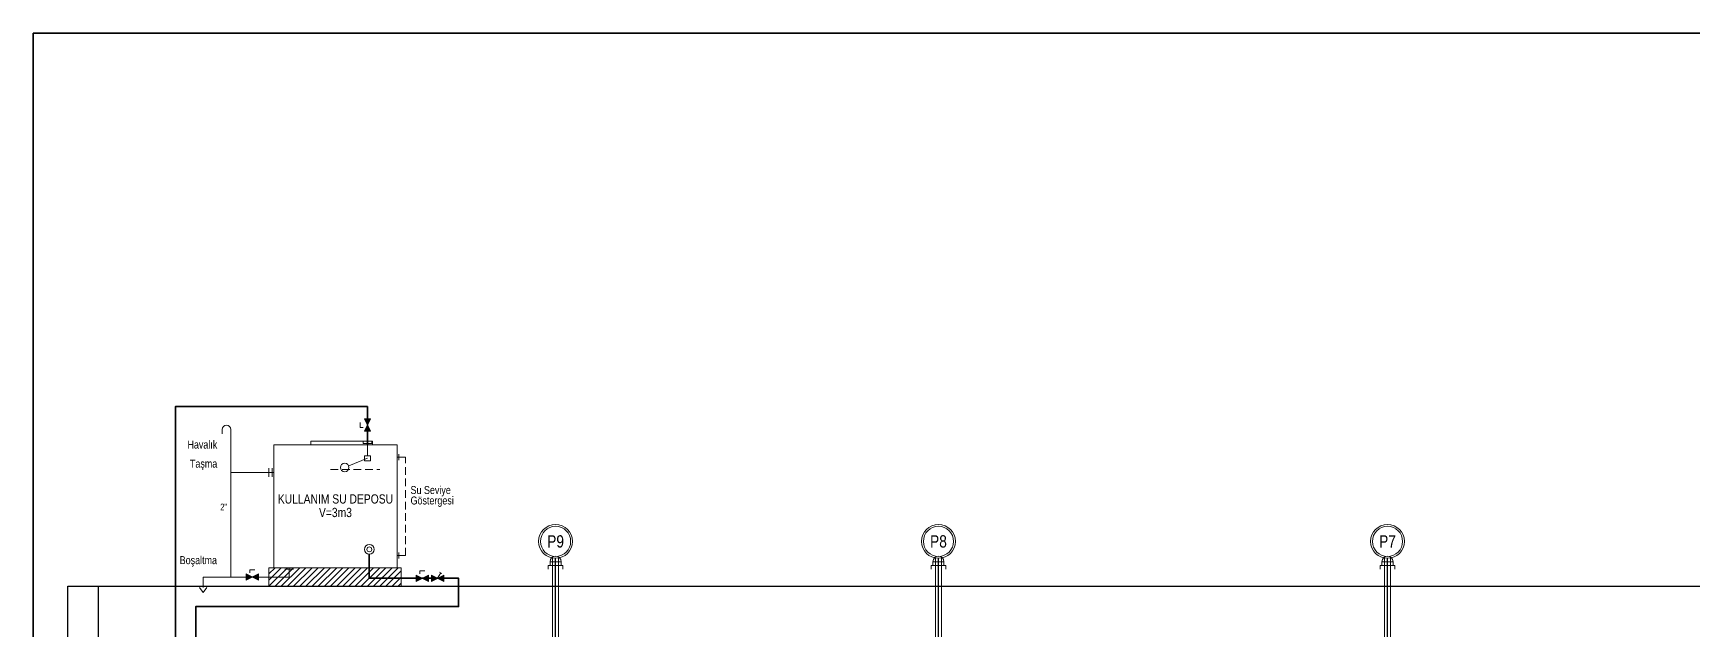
# Model space of a CAD drawing. Header units: centimetres. Extents: x 260714 to 268132, y -444050 to -441150.
# Drawn here: x 260714 to 263412, y -442121 to -441150 of the extents above; entities that cross this region are included whole.
import ezdxf
from ezdxf.enums import TextEntityAlignment as Align

# ---------------------------------------------------------------- set-up
doc = ezdxf.new("R2010")
doc.units = ezdxf.units.CM
doc.linetypes.add('ROTAS_BASMA', pattern=[18.75, 12.5, -6.25])
doc.linetypes.add('ROTAS_PISSU', pattern=[45, 25, -6, 0, -6, 2, -6])
for name, color, linetype, lineweight in [('ROTAS-PAFTA', 144, 'Continuous', 35), ('ROTAS-SIHHI-DEPO', 1, 'Continuous', 18), ('ROTAS-SIHHI-DEPO-YAZI', 3, 'Continuous', 13), ('ROTAS-SIHHI-KOLON-NO', 6, 'Continuous', 18), ('ROTAS-SIHHI-PIS-SU', 6, 'ROTAS_PISSU', 30), ('ROTAS-SIHHI-PIS-SU-PVC-DETAY', 43, 'Continuous', 13), ('ROTAS-SIHHI-SEBEKE', 5, 'Continuous', 35), ('ROTAS-SIHHI-SEMA-BANT', 7, 'Continuous', 25), ('ROTAS-SIHHI-SEMBOL', 1, 'Continuous', 18)]:
    doc.layers.add(name, color=color, linetype=linetype, lineweight=lineweight)
doc.styles.add('ROTAS-YAZI', font='arial.ttf')

# ---------------------------------------------------------------- blocks, each defined once
blk = doc.blocks.new('ROTAS-SEMA-KURESEL-VANA')
for points in [[(-10, -5), (0, 0), (-10, 5)], [(10, -5), (0, 0), (10, 5)]]:
    blk.add_hatch(color=8).paths.add_polyline_path(points)
at = {"color": 1}
blk.add_lwpolyline([(-10, -5), (10, 5), (10, -5), (-10, 5)], close=True, dxfattribs=at)
blk.add_lwpolyline([(-4, 7), (-4, 12), (4, 12)], dxfattribs=at)
blk = doc.blocks.new('ROTAS-SEMA-PISLIK-TUTUCU')
for points in [[(-10, -5), (0, 0), (-10, 5)], [(10, -5), (0, 0), (10, 5)]]:
    blk.add_hatch(color=8).paths.add_polyline_path(points)
at = {"color": 1}
for p, q in [((0, 0), (5, 9)), ((3, 10), (7, 8))]:
    blk.add_line(p, q, dxfattribs=at)
blk.add_lwpolyline([(-10, -5), (10, 5), (10, -5), (-10, 5)], close=True, dxfattribs=at)
blk = doc.blocks.new('ROTAS-SEMA-HAVALIK')
at = {"color": 43}
for points in [[(-12, 0), (-12, 6), (12, 6), (12, 0)], [(-9, 6), (-9, 12), (9, 12), (9, 6)]]:
    blk.add_lwpolyline(points, dxfattribs=at)
blk.add_arc((0, 12), 9, 0, 180, dxfattribs=at)
blk = doc.blocks.new('ROTAS-SEMA-KOLON-NO')
at = {"color": 6}
blk.add_circle((0, 0), 27.5, dxfattribs=at)
at = {"color": 8}
blk.add_circle((0, 0), 24.5, dxfattribs=at)
at = {"color": 6, "style": 'ROTAS-YAZI', "width": 0.8}
blk.add_attdef('NO', text='', height=20, dxfattribs=at).set_placement((0, 0), align=Align.MIDDLE_CENTER)

msp = doc.modelspace()

# ---------------------------------------------------------------- linework, layer by layer
at = {"layer": 'ROTAS-PAFTA'}
msp.add_lwpolyline([(260714, -444050), (268132, -444050), (268132, -441150), (260714, -441150), (260714, -444050)], dxfattribs=at)
at = {"layer": 'ROTAS-SIHHI-DEPO'}
for p, q in [((261021, -441794), (261021, -441801)), ((261035, -442034), (261035, -441794)), ((261257, -441819), (261257, -441837)), ((261257, -441841), (261227, -441853)), ((261305, -441839), (261319, -441839)), ((261308, -441844), (261308, -441834)), ((261105, -441864), (261035, -441864)), ((261097, -441871), (261097, -441857)), ((261102, -441871), (261102, -441857)), ((261305, -441999), (261319, -441999)), ((261308, -442004), (261308, -441994)), ((261123, -442021), (261137, -442021))]:
    msp.add_line(p, q, dxfattribs=at)
at = {"layer": 'ROTAS-SIHHI-DEPO', "color": 4, "linetype": 'ROTAS_BASMA'}
for p, q in [((261319, -441999), (261319, -441839)), ((261197, -441859), (261277, -441859))]:
    msp.add_line(p, q, dxfattribs=at)
at = {"layer": 'ROTAS-SIHHI-DEPO', "color": 5}
for p, q in [((261097, -442029), (261107, -442019)), ((261097, -442039), (261117, -442019)), ((261097, -442049), (261127, -442019)), ((261107, -442049), (261137, -442019)), ((261117, -442049), (261147, -442019)), ((261127, -442049), (261157, -442019)), ((261137, -442049), (261167, -442019)), ((261147, -442049), (261177, -442019)), ((261157, -442049), (261187, -442019)), ((261167, -442049), (261197, -442019)), ((261177, -442049), (261207, -442019)), ((261187, -442049), (261217, -442019)), ((261197, -442049), (261227, -442019)), ((261207, -442049), (261237, -442019)), ((261217, -442049), (261247, -442019)), ((261227, -442049), (261257, -442019)), ((261237, -442049), (261267, -442019)), ((261247, -442049), (261277, -442019)), ((261257, -442049), (261287, -442019)), ((261267, -442049), (261297, -442019)), ((261277, -442049), (261307, -442019)), ((261287, -442049), (261312, -442024)), ((261297, -442049), (261312, -442034)), ((261307, -442049), (261312, -442044))]:
    msp.add_line(p, q, dxfattribs=at)
at = {"layer": 'ROTAS-SIHHI-DEPO'}
for points in [[(261105, -442019), (261305, -442019), (261305, -441819), (261105, -441819), (261105, -442019)], [(261165, -441819), (261165, -441813), (261265, -441813), (261265, -441819)], [(261250, -441817), (261264, -441817), (261264, -441813), (261250, -441813), (261250, -441817)], [(261252, -441837), (261262, -441837), (261262, -441845), (261252, -441845), (261252, -441837)], [(261130, -442019), (261130, -442034), (260990, -442034), (260990, -442051)], [(260984, -442051), (260990, -442059), (260996, -442051)]]:
    msp.add_lwpolyline(points, dxfattribs=at)
at = {"layer": 'ROTAS-SIHHI-DEPO', "color": 5}
msp.add_lwpolyline([(261097, -442049), (261312, -442049), (261312, -442019), (261097, -442019), (261097, -442049)], dxfattribs=at)
at = {"layer": 'ROTAS-SIHHI-DEPO'}
for centre, radius in [((261220, -441856), 7), ((261260, -441989), 8), ((261260, -441989), 4)]:
    msp.add_circle(centre, radius, dxfattribs=at)
msp.add_arc((261028, -441794), 7, 0, 180, dxfattribs=at)
at = {"layer": 'ROTAS-SIHHI-PIS-SU', "linetype": 'Continuous'}
for p, q in [((261562.6, -442519), (261562.6, -442003.5)), ((262184.6, -442519), (262184.6, -442003.5)), ((262914.1, -442519), (262914.1, -442003.5))]:
    msp.add_line(p, q, dxfattribs=at)
at = {"layer": 'ROTAS-SIHHI-PIS-SU-PVC-DETAY'}
for p, q in [((261557.6, -442519), (261557.6, -442003.5)), ((261567.6, -442519), (261567.6, -442003.5)), ((262179.6, -442519), (262179.6, -442003.5)), ((262189.6, -442519), (262189.6, -442003.5)), ((262909.1, -442519), (262909.1, -442003.5)), ((262919.1, -442519), (262919.1, -442003.5))]:
    msp.add_line(p, q, dxfattribs=at)
at = {"layer": 'ROTAS-SIHHI-SEBEKE'}
for points in [[(260945, -443234), (260945, -441757), (261257, -441757), (261257, -441819)], [(261260, -441997), (261260, -442036), (261405, -442036), (261405, -442082), (260978, -442082), (260978, -443234)]]:
    msp.add_lwpolyline(points, dxfattribs=at)
at = {"layer": 'ROTAS-SIHHI-SEMA-BANT'}
for p, q in [((260770, -442049), (268070, -442049)), ((260770, -443249), (260770, -442049)), ((260820, -443249), (260820, -442049))]:
    msp.add_line(p, q, dxfattribs=at)

# ---------------------------------------------------------------- block references
at = {"layer": 'ROTAS-SIHHI-DEPO'}
msp.add_blockref('ROTAS-SEMA-KURESEL-VANA', (261070, -442034), dxfattribs=at)
at = {"layer": 'ROTAS-SIHHI-KOLON-NO'}
for p, values in [((261562.6, -441976), {'NO': 'P9'}), ((262184.6, -441976), {'NO': 'P8'}), ((262914.1, -441976), {'NO': 'P7'})]:
    msp.add_blockref('ROTAS-SEMA-KOLON-NO', p, dxfattribs=at).add_auto_attribs(values)
at = {"layer": 'ROTAS-SIHHI-PIS-SU-PVC-DETAY'}
for p in [(261562.6, -442021), (262184.6, -442021), (262914.1, -442021)]:
    msp.add_blockref('ROTAS-SEMA-HAVALIK', p, dxfattribs=at)
at = {"layer": 'ROTAS-SIHHI-SEMBOL', "rotation": 90}
msp.add_blockref('ROTAS-SEMA-KURESEL-VANA', (261257, -441787), dxfattribs=at)
at = {"layer": 'ROTAS-SIHHI-SEMBOL'}
for name, p in [('ROTAS-SEMA-KURESEL-VANA', (261346, -442036)), ('ROTAS-SEMA-PISLIK-TUTUCU', (261371, -442036))]:
    msp.add_blockref(name, p, dxfattribs=at)

# ---------------------------------------------------------------- texts
at = {"layer": 'ROTAS-SIHHI-DEPO-YAZI', "style": 'ROTAS-YAZI', "width": 0.8}
for s, height, p in [('Havalık', 13, (261013, -441829)), ('Taşma', 13, (261013, -441860)), ('2"', 11, (261029, -441929))]:
    msp.add_text(s, height=height, dxfattribs=at).set_placement(p, align=Align.BOTTOM_RIGHT)
for s, p in [('KULLANIM SU DEPOSU', (261205, -441907)), ('V=3m3', (261205, -441929))]:
    msp.add_text(s, height=15, dxfattribs=at).set_placement(p, align=Align.MIDDLE_CENTER)
for s, p in [('Su Seviye', (261327, -441899)), ('Göstergesi', (261327, -441916)), ('Boşaltma', (260952, -442013))]:
    msp.add_text(s, height=13, dxfattribs=at).set_placement(p)

doc.saveas('drawing.dxf')
